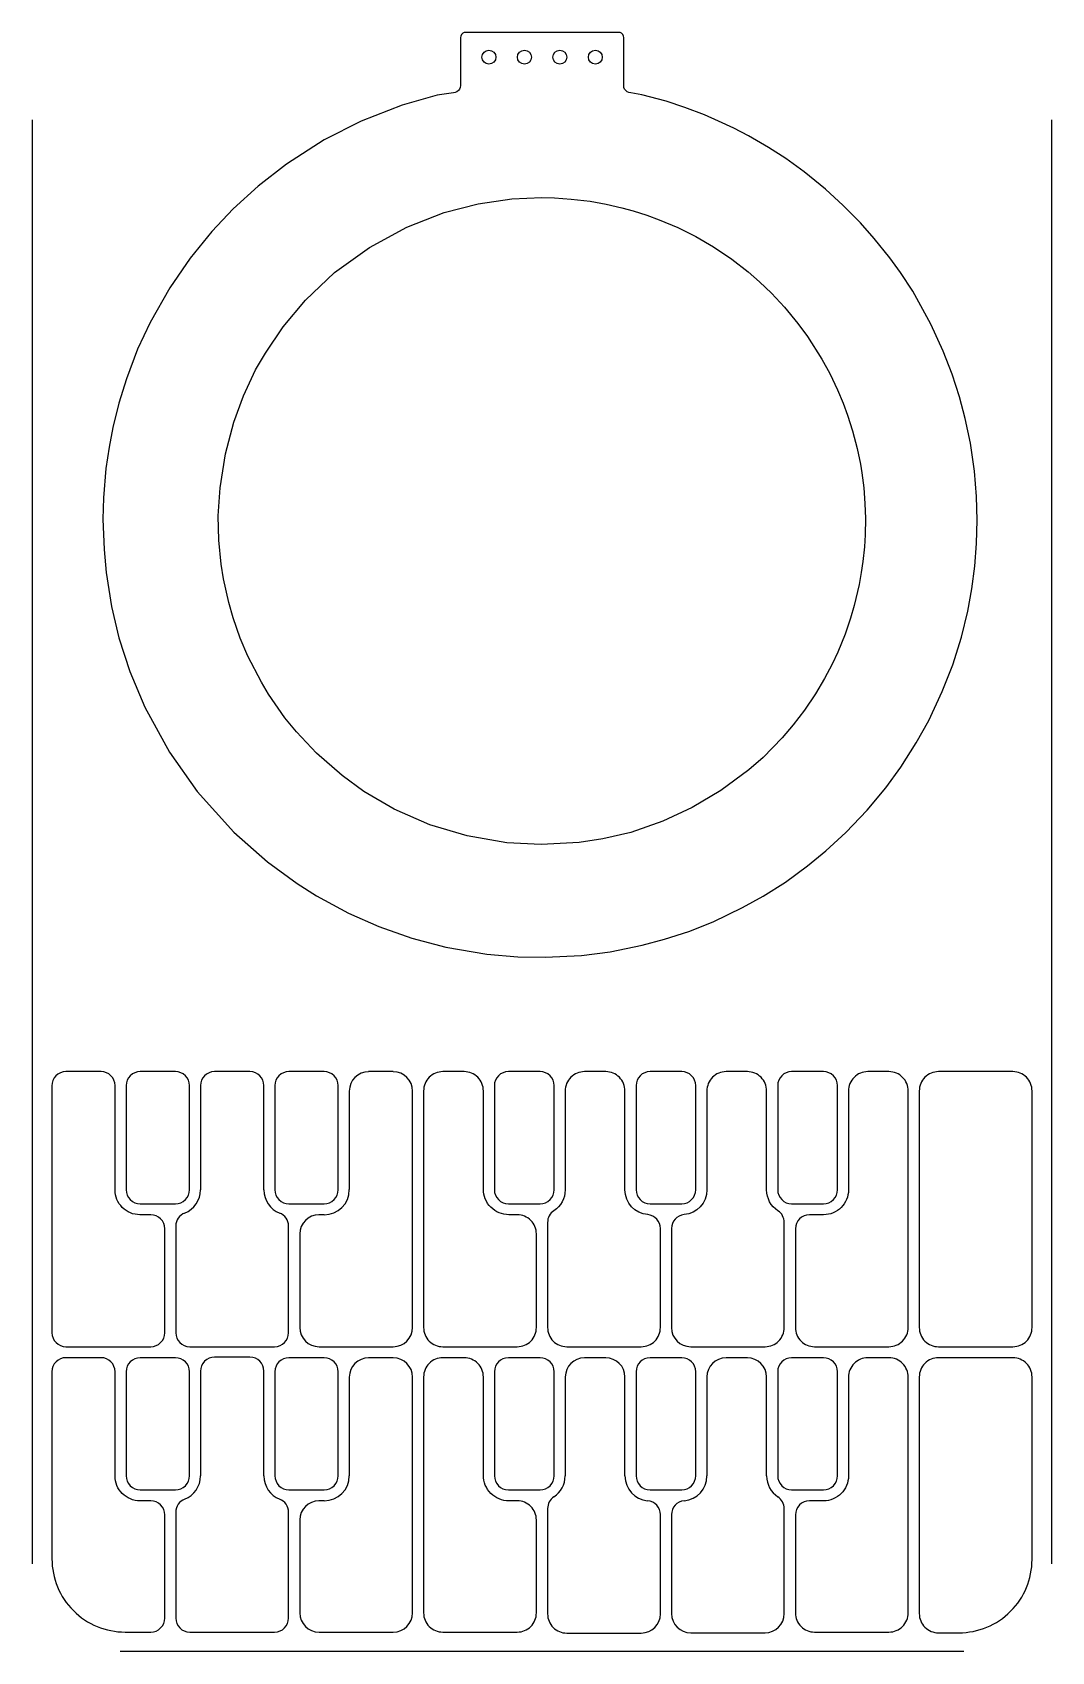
# Model space of a CAD drawing. Header units: millimetres. Extents: x -36 to 36, y -58 to 58.
import ezdxf

# ---------------------------------------------------------------- set-up
doc = ezdxf.new("R2010")
doc.units = ezdxf.units.MM
doc.layers.get('0').update_dxf_attribs({"linetype": 'CONTINUOUS'})

msp = doc.modelspace()

# ---------------------------------------------------------------- linework, layer by layer
for p, q in [((-36.5, -51.72), (-36.5, 51.72)), ((36.5, 51.72), (36.5, -51.72)), ((-20.92, -16.46), (-23.46, -16.46)), ((-10.65, -16.46), (-12.42, -16.46)), ((-24.46, -17.46), (-24.46, -24.93)), ((-19.92, -24.93), (-19.92, -17.46)), ((-13.8, -17.85), (-13.8, -24.91)), ((-9.27, -34.78), (-9.27, -17.85)), ((-26.23, -27.52), (-26.23, -35.16)), ((-18.15, -35.16), (-18.15, -27.52)), ((-15.6, -26.71), (-15.98, -26.71)), ((-17.35, -28.08), (-17.35, -34.78)), ((-26.25, -36.95), (-28.78, -36.95)), ((-25.23, -36.16), (-19.15, -36.16)), ((-20.92, -36.91), (-23.46, -36.91)), ((-15.6, -36.95), (-18.13, -36.95)), ((-15.97, -36.16), (-10.65, -36.16)), ((-10.65, -36.95), (-12.42, -36.95)), ((-0.13, -36.95), (-2.41, -36.95)), ((4.57, -36.95), (3.04, -36.95)), ((10.01, -36.95), (7.74, -36.95)), ((14.71, -36.95), (13.18, -36.95)), ((20.16, -36.95), (17.88, -36.95)), ((-29.78, -37.95), (-29.78, -45.41)), ((-25.25, -45.41), (-25.25, -37.95)), ((-24.46, -37.91), (-24.46, -45.42)), ((-19.92, -45.42), (-19.92, -37.91)), ((-19.13, -37.95), (-19.13, -45.41)), ((-14.6, -45.41), (-14.6, -37.95)), ((-3.41, -37.95), (-3.41, -45.41)), ((0.87, -45.41), (0.87, -37.95)), ((6.74, -37.95), (6.74, -45.41)), ((11.01, -45.41), (11.01, -37.95)), ((16.88, -37.95), (16.88, -45.41)), ((21.16, -45.41), (21.16, -37.95)), ((-13.8, -38.34), (-13.8, -45.4)), ((-9.27, -55.22), (-9.27, -38.34)), ((1.66, -38.33), (1.66, -45.42)), ((5.94, -45.42), (5.94, -38.33)), ((11.81, -38.33), (11.81, -45.42)), ((16.09, -45.42), (16.09, -38.33)), ((-28.78, -46.41), (-26.25, -46.41)), ((-18.13, -46.41), (-15.6, -46.41)), ((-15.6, -47.2), (-15.98, -47.2)), ((-2.41, -46.41), (-0.13, -46.41)), ((7.74, -46.41), (10.01, -46.41)), ((17.88, -46.41), (20.16, -46.41)), ((-26.23, -48.01), (-26.23, -55.6)), ((-18.15, -55.6), (-18.15, -48.01)), ((-17.35, -48.57), (-17.35, -55.22)), ((0.4, -47.75), (0.4, -55.3)), ((8.48, -55.3), (8.48, -48.19)), ((9.27, -48.19), (9.27, -55.28)), ((17.35, -55.28), (17.35, -47.75)), ((-25.23, -56.6), (-19.15, -56.6)), ((-15.97, -56.6), (-10.65, -56.6)), ((1.77, -56.67), (7.11, -56.67)), ((10.65, -56.65), (15.98, -56.65)), ((30.22, -58), (-30.22, -58))]:
    msp.add_line(p, q)
for points in [[(5.69, 57.91), (5.59, 57.96), (5.47, 57.98), (-5.45, 57.98), (-5.57, 57.96), (-5.67, 57.91), (-5.76, 57.82), (-5.81, 57.71), (-5.83, 57.6), (-5.83, 54.17), (-5.85, 54.04), (-5.9, 53.91), (-5.98, 53.81), (-6.09, 53.73), (-6.21, 53.68), (-6.34, 53.66), (-7.51, 53.47), (-10.01, 52.76), (-12.96, 51.61), (-15.61, 50.27), (-18.31, 48.54), (-20.32, 46.97), (-22.11, 45.34), (-23.65, 43.71), (-25.21, 41.81), (-26.66, 39.69), (-28.06, 37.21), (-28.96, 35.3), (-29.77, 33.17), (-30.31, 31.43), (-30.74, 29.68), (-31.01, 28.27), (-31.23, 26.74), (-31.4, 24.65), (-31.45, 23.11), (-31.37, 20.95), (-31.22, 19.29), (-30.83, 16.85), (-30.3, 14.62), (-29.52, 12.2), (-28.45, 9.65), (-26.67, 6.42), (-24.69, 3.61), (-22.06, 0.69), (-19.65, -1.44), (-17.54, -2.99), (-16.14, -3.87), (-13.85, -5.11), (-11.69, -6.07), (-9.32, -6.9), (-6.88, -7.54), (-3.94, -8.04), (-1.72, -8.23), (0.22, -8.27), (2.82, -8.13), (4.88, -7.87), (7.17, -7.41), (8.77, -6.98), (10.52, -6.41), (12.26, -5.72), (14.37, -4.71), (15.84, -3.89), (17.43, -2.88), (19.01, -1.73), (20.33, -0.65), (21.76, 0.66), (23.3, 2.28), (24.63, 3.88), (25.71, 5.36), (26.81, 7.1), (27.7, 8.69), (28.67, 10.76), (29.42, 12.68), (30.05, 14.67), (30.49, 16.52), (30.79, 18.12), (31, 19.75), (31.13, 21.37), (31.17, 23.05), (31.13, 24.74), (30.98, 26.55), (30.69, 28.55), (30.32, 30.32), (29.91, 31.87), (29.38, 33.5), (28.74, 35.15), (27.86, 37.08), (26.55, 39.44), (25.67, 40.78), (24.92, 41.82), (23.8, 43.22), (22.81, 44.34), (21.58, 45.59), (20.31, 46.75), (18.78, 47.99), (17.46, 48.94), (16.23, 49.74), (14.78, 50.57), (13.74, 51.11), (12.64, 51.63), (11.64, 52.07), (10.22, 52.59), (8.89, 53.04), (7.14, 53.5), (6.36, 53.66), (6.23, 53.68), (6.11, 53.73), (6, 53.81), (5.92, 53.91), (5.87, 54.04), (5.85, 54.17), (5.85, 57.6), (5.83, 57.71), (5.78, 57.82)], [(-2.15, 46.05), (0, 46.14), (0.9, 46.12), (2.08, 46.04), (3.46, 45.88), (4.6, 45.68), (5.71, 45.42), (6.52, 45.2), (7.51, 44.88), (8.39, 44.56), (9.73, 44), (11.01, 43.36), (12.28, 42.62), (13.59, 41.73), (14.76, 40.83), (15.58, 40.12), (16.44, 39.29), (17.37, 38.3), (18.33, 37.12), (19.02, 36.2), (20.05, 34.58), (20.61, 33.55), (21.17, 32.38), (21.58, 31.42), (21.89, 30.57), (22.25, 29.44), (22.58, 28.17), (22.81, 27.04), (22.9, 26.44), (23.04, 25.36), (23.13, 24.24), (23.16, 23.15), (23.15, 21.99), (23.09, 21.12), (22.98, 20.09), (22.87, 19.3), (22.72, 18.44), (22.36, 16.92), (22.1, 16.02), (21.71, 14.87), (21.18, 13.59), (20.78, 12.73), (20.23, 11.69), (19.6, 10.61), (18.8, 9.43), (18, 8.39), (17.2, 7.45), (15.83, 6.05), (14.81, 5.16), (12.82, 3.67), (10.75, 2.45), (8.66, 1.48), (6.37, 0.68), (4.36, 0.21), (2.67, -0.05), (-0.06, -0.2), (-2.51, -0.06), (-5.37, 0.42), (-8.03, 1.22), (-10.58, 2.34), (-12.75, 3.61), (-14.32, 4.75), (-16.16, 6.35), (-17.58, 7.87), (-18.41, 8.89), (-19.58, 10.57), (-20.1, 11.44), (-21.07, 13.3), (-21.62, 14.6), (-22.13, 16.05), (-22.43, 17.14), (-22.81, 18.85), (-22.98, 19.9), (-23.14, 21.61), (-23.19, 23.34), (-23.06, 25.36), (-22.68, 27.78), (-22.07, 30.07), (-21.38, 31.95), (-20.51, 33.8), (-19.81, 35), (-18.53, 36.89), (-16.93, 38.8), (-14.85, 40.77), (-12.36, 42.57), (-9.69, 44.03), (-7.01, 45.07), (-4.58, 45.7)]]:
    msp.add_lwpolyline(points, close=True)
for points in [[(-30.58, -17.46, 0.414214), (-31.58, -16.46), (-34.11, -16.46, 0.414285), (-35.11, -17.47), (-35.1, -35.16, 0.414142), (-34.1, -36.16), (-28.02, -36.16, 0.414214), (-27.02, -35.16), (-27.02, -27.71, 0.414214), (-28.02, -26.71), (-28.8, -26.71, -0.414214), (-30.58, -24.93)], [(-29.78, -24.92, 0.414214), (-28.78, -25.92), (-26.25, -25.92, 0.414214), (-25.25, -24.92), (-25.25, -17.46, 0.414214), (-26.25, -16.46), (-28.78, -16.46, 0.414214), (-29.78, -17.46)], [(-18.13, -16.46, 0.414214), (-19.13, -17.46), (-19.13, -24.92, 0.414214), (-18.13, -25.92), (-15.6, -25.92, 0.414214), (-14.6, -24.92), (-14.6, -17.46, 0.414214), (-15.6, -16.46)], [(-4.2, -17.84, 0.414214), (-5.57, -16.46), (-7.1, -16.46, 0.414214), (-8.48, -17.84), (-8.48, -34.79, 0.414214), (-7.1, -36.16), (-1.77, -36.16, 0.414214), (-0.4, -34.79), (-0.4, -28.08, 0.414214), (-1.77, -26.71), (-2.37, -26.71, -0.414214), (-4.2, -24.88)], [(-2.41, -16.46, 0.414214), (-3.41, -17.46), (-3.41, -24.92, 0.414214), (-2.41, -25.92), (-0.13, -25.92, 0.414214), (0.87, -24.92), (0.87, -17.46, 0.414214), (-0.13, -16.46)], [(7.11, -36.16, 0.414214), (8.48, -34.79), (8.48, -27.7, 0.388672), (7.57, -26.7, -0.388672), (5.94, -24.93), (5.94, -17.84, 0.414214), (4.57, -16.46), (3.04, -16.46, 0.414214), (1.66, -17.84), (1.66, -24.93, -0.254192), (0.85, -26.42, 0.254191), (0.4, -27.26), (0.4, -34.79, 0.414215), (1.77, -36.16)], [(7.74, -16.46, 0.414214), (6.74, -17.46), (6.74, -24.92, 0.414214), (7.74, -25.92), (10.01, -25.92, 0.414214), (11.01, -24.92), (11.01, -17.46, 0.414214), (10.01, -16.46)], [(15.98, -36.16, 0.414214), (17.35, -34.79), (17.35, -27.26, 0.254191), (16.9, -26.42, -0.254191), (16.09, -24.93), (16.09, -17.84, 0.414214), (14.71, -16.46), (13.18, -16.46, 0.414214), (11.81, -17.84), (11.81, -24.93, -0.388671), (10.18, -26.7, 0.388672), (9.27, -27.7), (9.27, -34.79, 0.414213), (10.65, -36.16)], [(17.88, -16.46, 0.414214), (16.88, -17.46), (16.88, -24.92, 0.414214), (17.88, -25.92), (20.16, -25.92, 0.414214), (21.16, -24.92), (21.16, -17.46, 0.414214), (20.16, -16.46)], [(20.17, -26.71), (19.15, -26.71, 0.414214), (18.15, -27.71), (18.15, -34.79, 0.414214), (19.52, -36.16), (24.85, -36.16, 0.414214), (26.23, -34.78), (26.23, -17.85, 0.414214), (24.85, -16.46), (23.33, -16.46, 0.414214), (21.95, -17.85), (21.95, -24.93, -0.414214)], [(27.02, -34.79, 0.414214), (28.4, -36.16), (33.73, -36.16, 0.414214), (35.1, -34.79), (35.1, -17.84, 0.414214), (33.73, -16.46), (28.4, -16.46, 0.414214), (27.02, -17.84)], [(-30.58, -45.42), (-30.58, -37.95, 0.414214), (-31.58, -36.95), (-34.1, -36.95, 0.414214), (-35.1, -37.95), (-35.1, -51.35, 0.414214), (-29.85, -56.6), (-28.02, -56.6, 0.414214), (-27.02, -55.6), (-27.02, -48.2, 0.414214), (-28.02, -47.2), (-28.8, -47.2, -0.414214)], [(-1.77, -56.6, 0.414214), (-0.4, -55.23), (-0.4, -48.57, 0.414214), (-1.77, -47.2), (-2.37, -47.2, -0.414214), (-4.2, -45.37), (-4.2, -38.33, 0.414214), (-5.57, -36.95), (-7.1, -36.95, 0.414214), (-8.48, -38.33), (-8.48, -55.23, 0.414214), (-7.1, -56.6)], [(26.23, -38.34, 0.414214), (24.85, -36.95), (23.33, -36.95, 0.414214), (21.95, -38.34), (21.95, -45.42, -0.414214), (20.17, -47.2), (19.15, -47.2, 0.414214), (18.15, -48.2), (18.15, -55.23, 0.414214), (19.52, -56.6), (24.85, -56.6, 0.414214), (26.23, -55.22)], [(28.4, -36.95, 0.414214), (27.02, -38.33), (27.02, -55.28, 0.414214), (28.4, -56.65), (29.85, -56.65, 0.414214), (35.1, -51.4), (35.1, -38.33, 0.414214), (33.73, -36.95)]]:
    msp.add_lwpolyline(points, format="xyb", close=True)
for centre in [(-3.8, 56.2), (-1.26, 56.2), (1.28, 56.2), (3.82, 56.2)]:
    msp.add_circle(centre, 0.5)
for centre, radius, start, end in [((-23.46, -17.46), 1, 90, 180), ((-20.92, -17.46), 1, 0, 90), ((-12.42, -17.85), 1.38, 90, 180), ((-10.65, -17.85), 1.38, 0, 90), ((-26.24, -24.93), 1.78, 291.2593, 360), ((-18.14, -24.93), 1.78, 180, 248.8512), ((-15.6, -24.91), 1.8, -90, 0), ((-25.23, -27.52), 1, 111.2593, 180), ((-19.15, -27.52), 1, 0, 68.8512), ((-15.98, -28.08), 1.37, 90, 180), ((-15.97, -34.78), 1.38, 180, 270), ((-10.65, -34.78), 1.38, -90, 0), ((-25.23, -35.16), 1, 180, 270), ((-19.15, -35.16), 1, -90, 0), ((-28.78, -37.95), 1, 90, 180), ((-26.25, -37.95), 1, 0, 90), ((-23.46, -37.91), 1, 89.9493, 180), ((-20.92, -37.91), 1, 0, 89.9493), ((-18.13, -37.95), 1, 90, 180), ((-15.6, -37.95), 1, 0, 90), ((-12.42, -38.34), 1.38, 90, 180), ((-10.65, -38.34), 1.38, 0, 90), ((-2.41, -37.95), 1, 90, 180), ((-0.13, -37.95), 1, 0, 90), ((3.04, -38.33), 1.37, 90, 180), ((4.57, -38.33), 1.37, 0, 90), ((7.74, -37.95), 1, 90, 180), ((10.01, -37.95), 1, 0, 90), ((13.18, -38.33), 1.37, 90, 180), ((14.71, -38.33), 1.37, 0, 90), ((17.88, -37.95), 1, 90, 180), ((20.16, -37.95), 1, 0, 90), ((-28.78, -45.41), 1, 180, 270), ((-26.25, -45.41), 1, -90, 0), ((-26.24, -45.42), 1.78, -68.7407, 0), ((-18.14, -45.42), 1.78, 180, 248.8512), ((-18.13, -45.41), 1, 180, 270), ((-15.6, -45.4), 1.8, -90, 0), ((-15.6, -45.41), 1, -90, 0), ((-2.41, -45.41), 1, 180, 270), ((-0.13, -45.41), 1, -90, 0), ((-0.12, -45.42), 1.78, -57.048, 0), ((7.72, -45.42), 1.78, 180, 264.9588), ((7.74, -45.41), 1, 180, 270), ((10.01, -45.41), 1, -90, 0), ((10.03, -45.42), 1.78, 275.0412, 360), ((17.87, -45.42), 1.78, 180, 237.048), ((17.88, -45.41), 1, 180, 270), ((20.16, -45.41), 1, -90, 0), ((-25.23, -48.01), 1, 111.2593, 180), ((-19.15, -48.01), 1, 0, 68.8512), ((-15.98, -48.57), 1.37, 90, 180), ((1.4, -47.75), 1, 122.952, 180), ((7.48, -48.19), 1, 0, 84.9588), ((10.27, -48.19), 1, 95.0412, 180), ((16.35, -47.75), 1, 0, 57.048), ((-25.23, -55.6), 1, 180, 270), ((-19.15, -55.6), 1, -90, 0), ((-15.97, -55.22), 1.38, 180, 270), ((-10.65, -55.22), 1.38, -90, 0), ((1.77, -55.3), 1.37, 180, 270.0011), ((7.11, -55.3), 1.37, -89.9989, 0), ((10.65, -55.28), 1.37, 180, 270), ((15.98, -55.28), 1.37, -90, 0)]:
    msp.add_arc(centre, radius, start, end)

doc.saveas('drawing.dxf')
